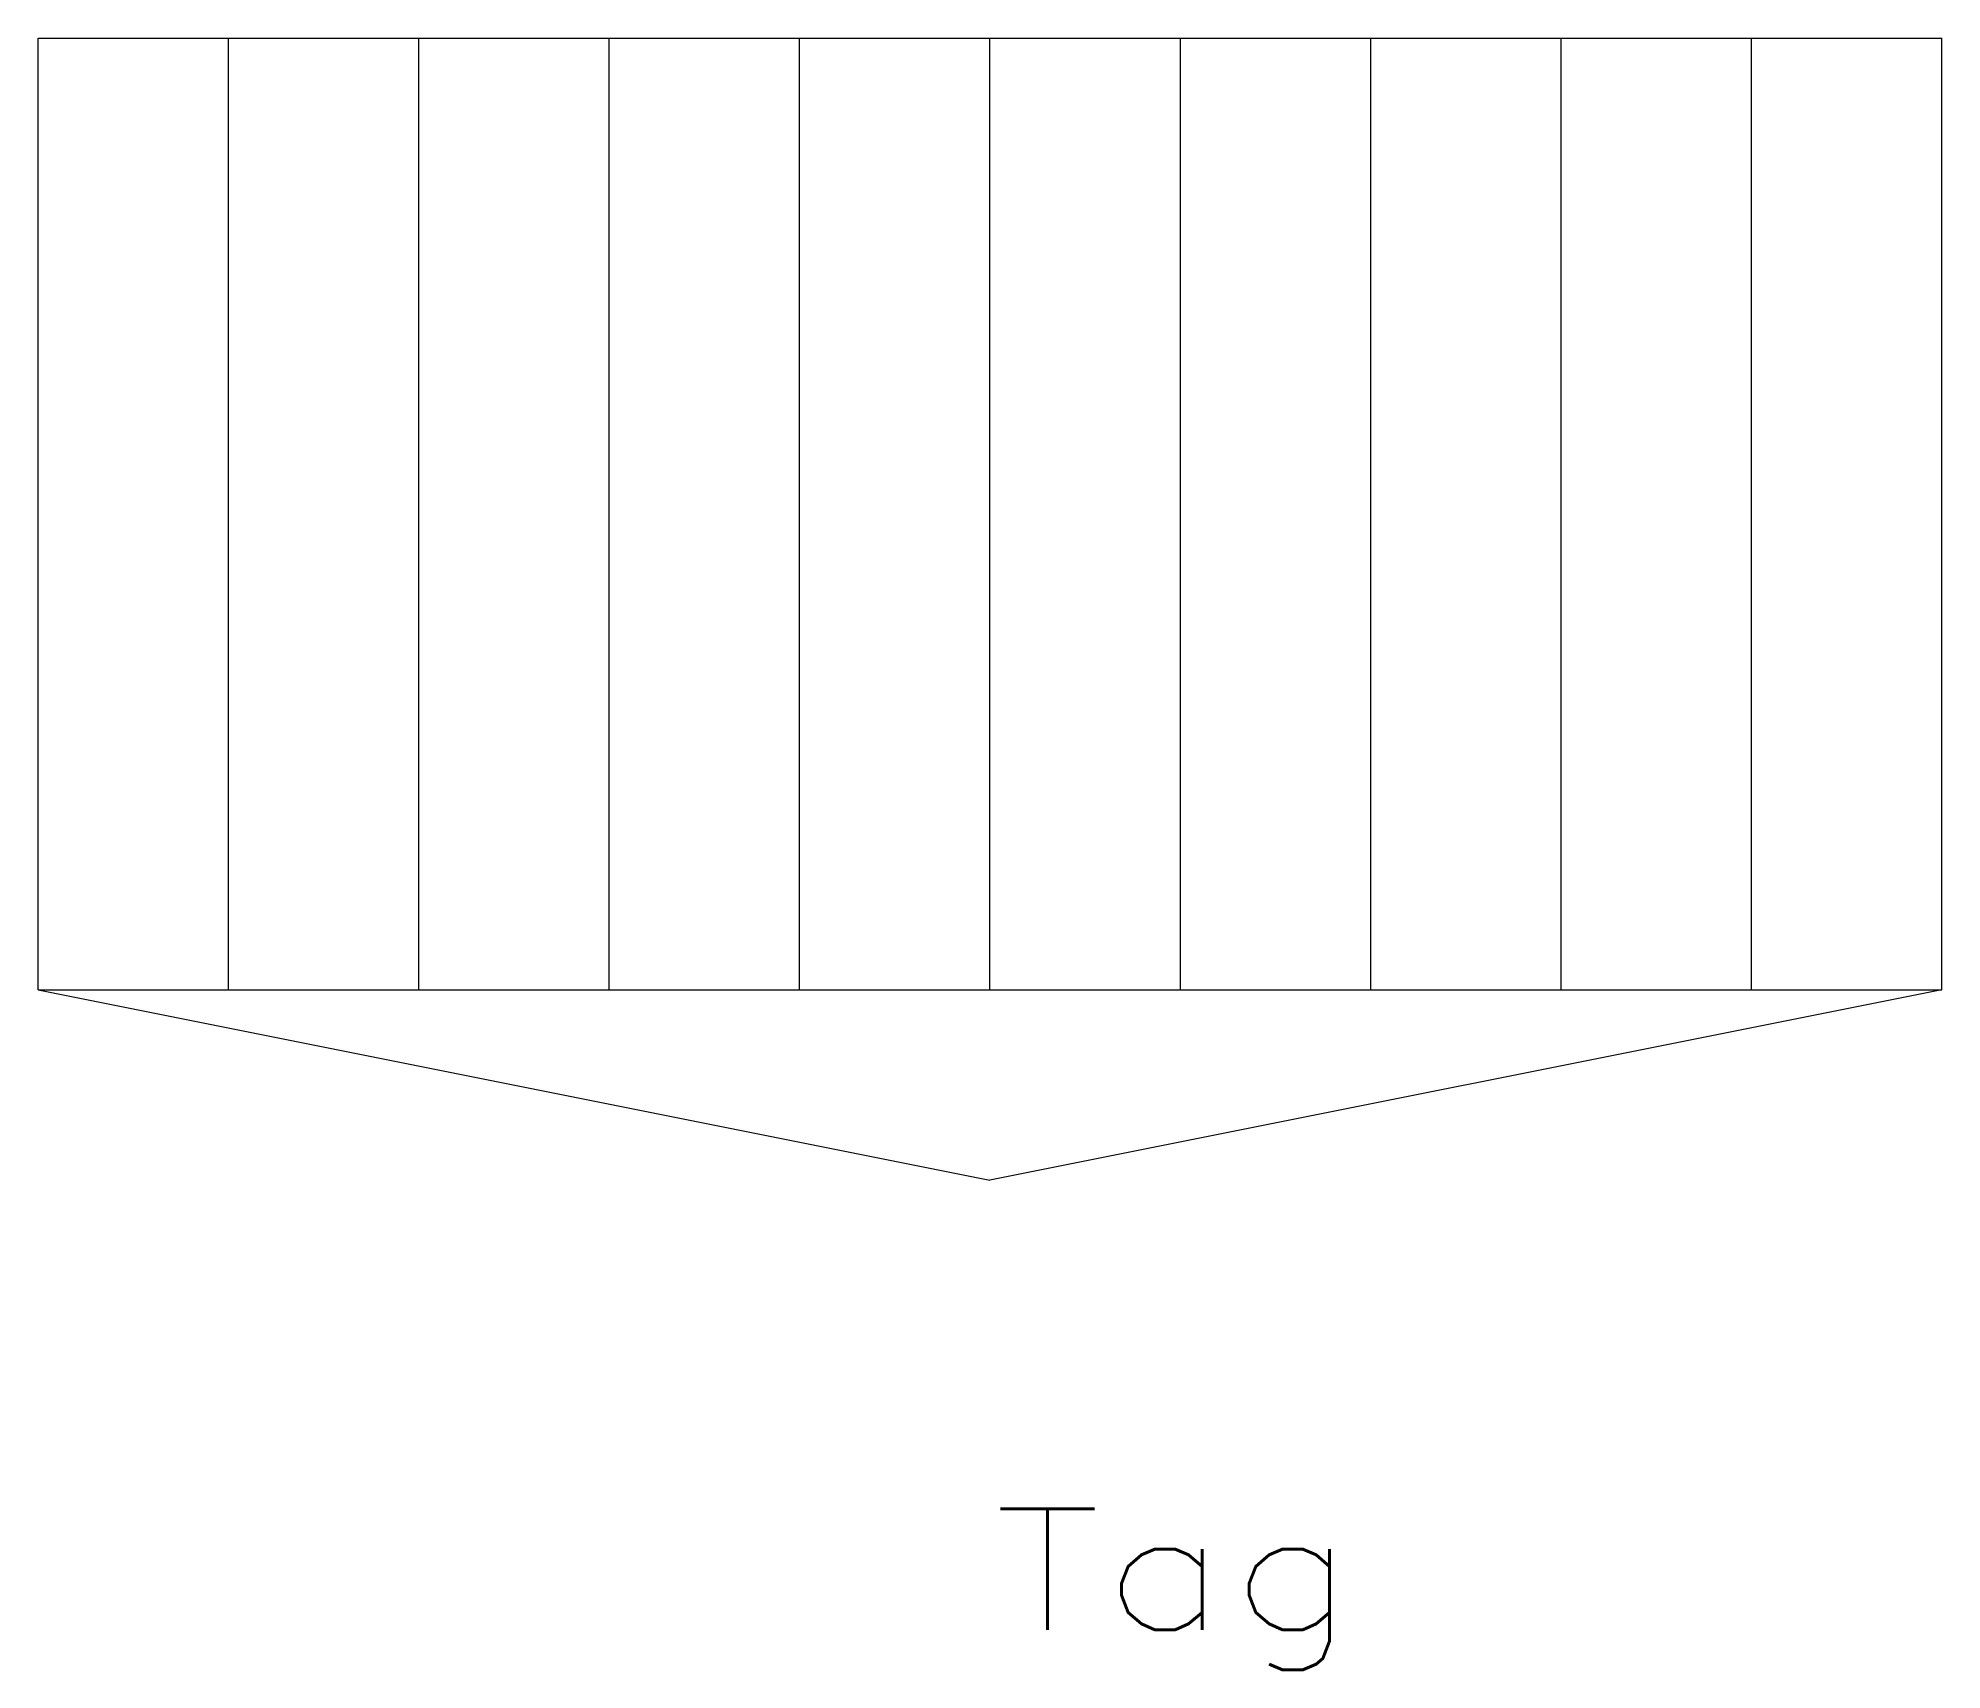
# Model space of a CAD drawing. Header units: inches. Extents: x -10 to 10, y -11.1 to 6.
import ezdxf
from ezdxf.enums import TextEntityAlignment as Align

# ---------------------------------------------------------------- set-up
doc = ezdxf.new("R2010")
doc.units = ezdxf.units.IN
doc.header["$MEASUREMENT"] = 0
doc.layers.get('0').update_dxf_attribs({"lineweight": 0})
doc.styles.add('_TCW_TXTSTY_1', font='TXT.SHX')

msp = doc.modelspace()

# ---------------------------------------------------------------- linework, layer by layer
at = {"linetype": 'Continuous'}
for p, q in [((-9.992, -3.97), (-9.992, 6.03)), ((-9.992, 6.03), (10.008, 6.03)), ((-7.992, -3.97), (-7.992, 6.03)), ((-5.992, -3.97), (-5.992, 6.03)), ((-3.992, -3.97), (-3.992, 6.03)), ((-1.992, -3.97), (-1.992, 6.03)), ((0.008, -3.97), (0.008, 6.03)), ((2.008, -3.97), (2.008, 6.03)), ((4.008, -3.97), (4.008, 6.03)), ((6.008, -3.97), (6.008, 6.03)), ((8.008, -3.97), (8.008, 6.03)), ((10.008, -3.97), (10.008, 6.03)), ((-9.992, -3.97), (10.008, -3.97)), ((-9.992, -3.97), (0.008, -5.97)), ((10.008, -3.97), (0.008, -5.97))]:
    msp.add_line(p, q, dxfattribs=at)

# ---------------------------------------------------------------- texts
at = {"color": 7, "linetype": 'Continuous', "style": '_TCW_TXTSTY_1', "width": 1.166667}
msp.add_text('Tag', height=1.27, dxfattribs=at).set_placement((0.048, -10.693), (3.858, -10.693), align=Align.FIT)

doc.saveas('drawing.dxf')
